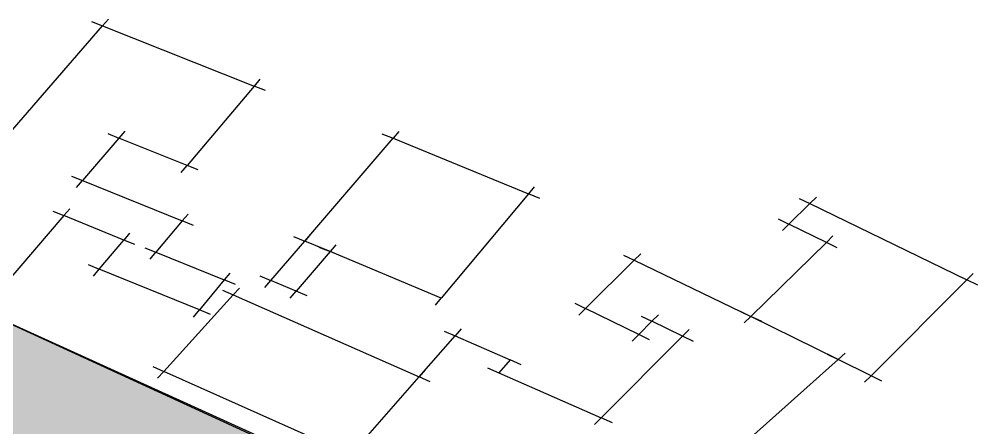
# Model space of a CAD drawing. Header units: inches. Extents: x 105 to 795, y 0 to 500.
# Drawn here: x 669 to 794.9, y 355 to 408.6 of the extents above; entities that cross this region are included whole.
import ezdxf

# ---------------------------------------------------------------- set-up
doc = ezdxf.new("R2010")
doc.units = ezdxf.units.IN
doc.header["$MEASUREMENT"] = 0
doc.layers.add('popova 2', color=7, linetype='Continuous')

# ---------------------------------------------------------------- blocks, each defined once
blk = doc.blocks.new('block 62')
at = {"color": 7, "lineweight": 25, "true_color": 0xffffff}
blk.add_lwpolyline([(777.48, 364.75), (776.56, 363.93)], dxfattribs=at)
blk = doc.blocks.new('block 64')
at = {"color": 7, "lineweight": 25, "true_color": 0xffffff}
blk.add_lwpolyline([(776.56, 363.93), (748.71, 339.06)], dxfattribs=at)
blk = doc.blocks.new('block 65')
at = {"color": 7, "lineweight": 25, "true_color": 0xffffff}
blk.add_lwpolyline([(742.5, 369.76), (743.37, 370.62)], dxfattribs=at)
blk = doc.blocks.new('block 66')
at = {"color": 7, "lineweight": 25, "true_color": 0xffffff}
blk.add_lwpolyline([(750.64, 377.81), (749.78, 376.96)], dxfattribs=at)
blk = doc.blocks.new('block 67')
at = {"color": 7, "lineweight": 25, "true_color": 0xffffff}
blk.add_lwpolyline([(743.37, 370.62), (749.78, 376.96)], dxfattribs=at)
blk = doc.blocks.new('block 68')
at = {"color": 7, "lineweight": 25, "true_color": 0xffffff}
blk.add_lwpolyline([(751.79, 366.53), (750.37, 367.22)], dxfattribs=at)
blk = doc.blocks.new('block 69')
at = {"color": 7, "lineweight": 25, "true_color": 0xffffff}
blk.add_lwpolyline([(741.96, 371.31), (743.37, 370.62)], dxfattribs=at)
blk = doc.blocks.new('block 70')
at = {"color": 7, "lineweight": 25, "true_color": 0xffffff}
blk.add_lwpolyline([(750.37, 367.22), (743.37, 370.62)], dxfattribs=at)
blk = doc.blocks.new('block 73')
at = {"color": 7, "lineweight": 25, "true_color": 0xffffff}
blk.add_lwpolyline([(748.36, 377.64), (749.78, 376.96)], dxfattribs=at)
blk = doc.blocks.new('block 74')
at = {"color": 7, "lineweight": 25, "true_color": 0xffffff}
blk.add_lwpolyline([(766.52, 368.9), (765.09, 369.59)], dxfattribs=at)
blk = doc.blocks.new('block 75')
at = {"color": 7, "lineweight": 25, "true_color": 0xffffff}
blk.add_lwpolyline([(749.78, 376.96), (765.09, 369.59)], dxfattribs=at)
blk = doc.blocks.new('block 95')
at = {"color": 7, "lineweight": 25, "true_color": 0xffffff}
blk.add_lwpolyline([(794.33, 375.23), (793.49, 374.39)], dxfattribs=at)
blk = doc.blocks.new('block 96')
at = {"color": 7, "lineweight": 25, "true_color": 0xffffff}
blk.add_lwpolyline([(780.04, 360.94), (780.89, 361.8)], dxfattribs=at)
blk = doc.blocks.new('block 97')
at = {"color": 7, "lineweight": 25, "true_color": 0xffffff}
blk.add_lwpolyline([(793.49, 374.39), (780.89, 361.8)], dxfattribs=at)
blk = doc.blocks.new('block 98')
at = {"color": 7, "lineweight": 25, "true_color": 0xffffff}
blk.add_lwpolyline([(782.32, 361.09), (780.89, 361.8)], dxfattribs=at)
blk = doc.blocks.new('block 99')
at = {"color": 7, "lineweight": 25, "true_color": 0xffffff}
blk.add_lwpolyline([(775.14, 364.64), (776.56, 363.93)], dxfattribs=at)
blk = doc.blocks.new('block 100')
at = {"color": 7, "lineweight": 25, "true_color": 0xffffff}
blk.add_lwpolyline([(780.89, 361.8), (776.56, 363.93)], dxfattribs=at)
blk = doc.blocks.new('block 103')
at = {"color": 7, "lineweight": 25, "true_color": 0xffffff}
blk.add_lwpolyline([(777.99, 363.23), (776.56, 363.93)], dxfattribs=at)
blk = doc.blocks.new('block 104')
at = {"color": 7, "lineweight": 25, "true_color": 0xffffff}
blk.add_lwpolyline([(763.68, 370.29), (765.09, 369.59)], dxfattribs=at)
blk = doc.blocks.new('block 105')
at = {"color": 7, "lineweight": 25, "true_color": 0xffffff}
blk.add_lwpolyline([(776.56, 363.93), (765.09, 369.59)], dxfattribs=at)
blk = doc.blocks.new('block 106')
at = {"color": 7, "lineweight": 25, "true_color": 0xffffff}
blk.add_lwpolyline([(769.25, 380.87), (770.11, 381.71)], dxfattribs=at)
blk = doc.blocks.new('block 107')
at = {"color": 7, "lineweight": 25, "true_color": 0xffffff}
blk.add_lwpolyline([(773.73, 385.23), (772.87, 384.4)], dxfattribs=at)
blk = doc.blocks.new('block 108')
at = {"color": 7, "lineweight": 25, "true_color": 0xffffff}
blk.add_lwpolyline([(770.11, 381.71), (772.87, 384.4)], dxfattribs=at)
blk = doc.blocks.new('block 109')
at = {"color": 7, "lineweight": 25, "true_color": 0xffffff}
blk.add_lwpolyline([(764.23, 368.74), (765.09, 369.59)], dxfattribs=at)
blk = doc.blocks.new('block 110')
at = {"color": 7, "lineweight": 25, "true_color": 0xffffff}
blk.add_lwpolyline([(775.89, 380.15), (775.03, 379.31)], dxfattribs=at)
blk = doc.blocks.new('block 111')
at = {"color": 7, "lineweight": 25, "true_color": 0xffffff}
blk.add_lwpolyline([(765.09, 369.59), (775.03, 379.31)], dxfattribs=at)
blk = doc.blocks.new('block 112')
at = {"color": 7, "lineweight": 25, "true_color": 0xffffff}
blk.add_lwpolyline([(776.45, 378.61), (775.03, 379.31)], dxfattribs=at)
blk = doc.blocks.new('block 113')
at = {"color": 7, "lineweight": 25, "true_color": 0xffffff}
blk.add_lwpolyline([(768.7, 382.4), (770.11, 381.71)], dxfattribs=at)
blk = doc.blocks.new('block 114')
at = {"color": 7, "lineweight": 25, "true_color": 0xffffff}
blk.add_lwpolyline([(775.03, 379.31), (770.11, 381.71)], dxfattribs=at)
blk = doc.blocks.new('block 123')
at = {"color": 7, "lineweight": 25, "true_color": 0xffffff}
blk.add_lwpolyline([(771.45, 385.08), (772.87, 384.4)], dxfattribs=at)
blk = doc.blocks.new('block 124')
at = {"color": 7, "lineweight": 25, "true_color": 0xffffff}
blk.add_lwpolyline([(794.92, 373.69), (793.49, 374.39)], dxfattribs=at)
blk = doc.blocks.new('block 125')
at = {"color": 7, "lineweight": 25, "true_color": 0xffffff}
blk.add_lwpolyline([(772.87, 384.4), (793.49, 374.39)], dxfattribs=at)
blk = doc.blocks.new('block 134')
at = {"color": 7, "lineweight": 25, "true_color": 0xffffff}
blk.add_lwpolyline([(680.7, 408.61), (679.92, 407.72)], dxfattribs=at)
blk = doc.blocks.new('block 135')
at = {"color": 7, "lineweight": 25, "true_color": 0xffffff}
blk.add_lwpolyline([(665.47, 391.13), (679.92, 407.72)], dxfattribs=at)
blk = doc.blocks.new('block 136')
at = {"color": 7, "lineweight": 25, "true_color": 0xffffff}
blk.add_lwpolyline([(678.47, 408.3), (679.92, 407.72)], dxfattribs=at)
blk = doc.blocks.new('block 137')
at = {"color": 7, "lineweight": 25, "true_color": 0xffffff}
blk.add_lwpolyline([(701.3, 399.24), (699.83, 399.83)], dxfattribs=at)
blk = doc.blocks.new('block 138')
at = {"color": 7, "lineweight": 25, "true_color": 0xffffff}
blk.add_lwpolyline([(679.92, 407.72), (699.83, 399.83)], dxfattribs=at)
blk = doc.blocks.new('block 139')
at = {"color": 7, "lineweight": 25, "true_color": 0xffffff}
blk.add_lwpolyline([(700.59, 400.72), (699.83, 399.83)], dxfattribs=at)
blk = doc.blocks.new('block 140')
at = {"color": 7, "lineweight": 25, "true_color": 0xffffff}
blk.add_lwpolyline([(690.25, 388.5), (691.02, 389.41)], dxfattribs=at)
blk = doc.blocks.new('block 141')
at = {"color": 7, "lineweight": 25, "true_color": 0xffffff}
blk.add_lwpolyline([(699.83, 399.83), (691.02, 389.41)], dxfattribs=at)
blk = doc.blocks.new('block 142')
at = {"color": 7, "lineweight": 25, "true_color": 0xffffff}
blk.add_lwpolyline([(692.49, 388.82), (691.02, 389.41)], dxfattribs=at)
blk = doc.blocks.new('block 143')
at = {"color": 7, "lineweight": 25, "true_color": 0xffffff}
blk.add_lwpolyline([(680.59, 393.59), (682.05, 393.01)], dxfattribs=at)
blk = doc.blocks.new('block 144')
at = {"color": 7, "lineweight": 25, "true_color": 0xffffff}
blk.add_lwpolyline([(691.02, 389.41), (682.05, 393.01)], dxfattribs=at)
blk = doc.blocks.new('block 145')
at = {"color": 7, "lineweight": 25, "true_color": 0xffffff}
blk.add_lwpolyline([(682.82, 393.91), (682.05, 393.01)], dxfattribs=at)
blk = doc.blocks.new('block 146')
at = {"color": 7, "lineweight": 25, "true_color": 0xffffff}
blk.add_lwpolyline([(676.49, 386.52), (677.27, 387.43)], dxfattribs=at)
blk = doc.blocks.new('block 147')
at = {"color": 7, "lineweight": 25, "true_color": 0xffffff}
blk.add_lwpolyline([(682.05, 393.01), (677.27, 387.43)], dxfattribs=at)
blk = doc.blocks.new('block 148')
at = {"color": 7, "lineweight": 25, "true_color": 0xffffff}
blk.add_lwpolyline([(675.82, 388.02), (677.27, 387.43)], dxfattribs=at)
blk = doc.blocks.new('block 149')
at = {"color": 7, "lineweight": 25, "true_color": 0xffffff}
blk.add_lwpolyline([(691.84, 381.53), (690.37, 382.12)], dxfattribs=at)
blk = doc.blocks.new('block 150')
at = {"color": 7, "lineweight": 25, "true_color": 0xffffff}
blk.add_lwpolyline([(677.27, 387.43), (690.37, 382.12)], dxfattribs=at)
blk = doc.blocks.new('block 151')
at = {"color": 7, "lineweight": 25, "true_color": 0xffffff}
blk.add_lwpolyline([(691.14, 383.03), (690.37, 382.12)], dxfattribs=at)
blk = doc.blocks.new('block 152')
at = {"color": 7, "lineweight": 25, "true_color": 0xffffff}
blk.add_lwpolyline([(686.15, 377.1), (686.92, 378.01)], dxfattribs=at)
blk = doc.blocks.new('block 153')
at = {"color": 7, "lineweight": 25, "true_color": 0xffffff}
blk.add_lwpolyline([(690.37, 382.12), (686.92, 378.01)], dxfattribs=at)
blk = doc.blocks.new('block 154')
at = {"color": 7, "lineweight": 25, "true_color": 0xffffff}
blk.add_lwpolyline([(685.46, 378.61), (686.92, 378.01)], dxfattribs=at)
blk = doc.blocks.new('block 155')
at = {"color": 7, "lineweight": 25, "true_color": 0xffffff}
blk.add_lwpolyline([(697.36, 373.77), (695.89, 374.37)], dxfattribs=at)
blk = doc.blocks.new('block 156')
at = {"color": 7, "lineweight": 25, "true_color": 0xffffff}
blk.add_lwpolyline([(686.92, 378.01), (695.89, 374.37)], dxfattribs=at)
blk = doc.blocks.new('block 157')
at = {"color": 7, "lineweight": 25, "true_color": 0xffffff}
blk.add_lwpolyline([(696.65, 375.28), (695.89, 374.37)], dxfattribs=at)
blk = doc.blocks.new('block 158')
at = {"color": 7, "lineweight": 25, "true_color": 0xffffff}
blk.add_lwpolyline([(691.88, 369.51), (692.64, 370.43)], dxfattribs=at)
blk = doc.blocks.new('block 159')
at = {"color": 7, "lineweight": 25, "true_color": 0xffffff}
blk.add_lwpolyline([(695.89, 374.37), (692.64, 370.43)], dxfattribs=at)
blk = doc.blocks.new('block 160')
at = {"color": 7, "lineweight": 25, "true_color": 0xffffff}
blk.add_lwpolyline([(694.1, 369.83), (692.64, 370.43)], dxfattribs=at)
blk = doc.blocks.new('block 161')
at = {"color": 7, "lineweight": 25, "true_color": 0xffffff}
blk.add_lwpolyline([(678.02, 376.4), (679.47, 375.81)], dxfattribs=at)
blk = doc.blocks.new('block 162')
at = {"color": 7, "lineweight": 25, "true_color": 0xffffff}
blk.add_lwpolyline([(692.64, 370.43), (679.47, 375.81)], dxfattribs=at)
blk = doc.blocks.new('block 163')
at = {"color": 7, "lineweight": 25, "true_color": 0xffffff}
blk.add_lwpolyline([(678.7, 374.89), (679.47, 375.81)], dxfattribs=at)
blk = doc.blocks.new('block 164')
at = {"color": 7, "lineweight": 25, "true_color": 0xffffff}
blk.add_lwpolyline([(683.47, 380.53), (682.7, 379.62)], dxfattribs=at)
blk = doc.blocks.new('block 165')
at = {"color": 7, "lineweight": 25, "true_color": 0xffffff}
blk.add_lwpolyline([(679.47, 375.81), (682.7, 379.62)], dxfattribs=at)
blk = doc.blocks.new('block 166')
at = {"color": 7, "lineweight": 25, "true_color": 0xffffff}
blk.add_lwpolyline([(684.16, 379.02), (682.7, 379.62)], dxfattribs=at)
blk = doc.blocks.new('block 167')
at = {"color": 7, "lineweight": 25, "true_color": 0xffffff}
blk.add_lwpolyline([(673.37, 383.41), (674.83, 382.82)], dxfattribs=at)
blk = doc.blocks.new('block 168')
at = {"color": 7, "lineweight": 25, "true_color": 0xffffff}
blk.add_lwpolyline([(682.7, 379.62), (674.83, 382.82)], dxfattribs=at)
blk = doc.blocks.new('block 169')
at = {"color": 7, "lineweight": 25, "true_color": 0xffffff}
blk.add_lwpolyline([(675.6, 383.73), (674.83, 382.82)], dxfattribs=at)
blk = doc.blocks.new('block 171')
at = {"color": 7, "lineweight": 25, "true_color": 0xffffff}
blk.add_lwpolyline([(674.83, 382.82), (667.12, 373.82)], dxfattribs=at)
blk = doc.blocks.new('block 174')
at = {"color": 7, "lineweight": 25, "true_color": 0xffffff}
blk.add_lwpolyline([(705.7, 378.57), (706.48, 379.48)], dxfattribs=at)
blk = doc.blocks.new('block 175')
at = {"color": 7, "lineweight": 25, "true_color": 0xffffff}
blk.add_lwpolyline([(718.86, 393.87), (718.09, 392.98)], dxfattribs=at)
blk = doc.blocks.new('block 176')
at = {"color": 7, "lineweight": 25, "true_color": 0xffffff}
blk.add_lwpolyline([(706.48, 379.48), (718.09, 392.98)], dxfattribs=at)
blk = doc.blocks.new('block 177')
at = {"color": 7, "lineweight": 25, "true_color": 0xffffff}
blk.add_lwpolyline([(716.62, 393.58), (718.09, 392.98)], dxfattribs=at)
blk = doc.blocks.new('block 178')
at = {"color": 7, "lineweight": 25, "true_color": 0xffffff}
blk.add_lwpolyline([(737.37, 385.08), (735.89, 385.68)], dxfattribs=at)
blk = doc.blocks.new('block 179')
at = {"color": 7, "lineweight": 25, "true_color": 0xffffff}
blk.add_lwpolyline([(718.09, 392.98), (735.89, 385.68)], dxfattribs=at)
blk = doc.blocks.new('block 180')
at = {"color": 7, "lineweight": 25, "true_color": 0xffffff}
blk.add_lwpolyline([(736.64, 386.58), (735.89, 385.68)], dxfattribs=at)
blk = doc.blocks.new('block 181')
at = {"color": 7, "lineweight": 25, "true_color": 0xffffff}
blk.add_lwpolyline([(723.66, 371.07), (724.42, 371.98)], dxfattribs=at)
blk = doc.blocks.new('block 182')
at = {"color": 7, "lineweight": 25, "true_color": 0xffffff}
blk.add_lwpolyline([(735.89, 385.68), (724.42, 371.98)], dxfattribs=at)
blk = doc.blocks.new('block 183')
at = {"color": 7, "lineweight": 25, "true_color": 0xffffff}
blk.add_lwpolyline([(708.34, 378.7), (709.8, 378.09)], dxfattribs=at)
blk = doc.blocks.new('block 184')
at = {"color": 7, "lineweight": 25, "true_color": 0xffffff}
blk.add_lwpolyline([(711.26, 377.48), (709.8, 378.09)], dxfattribs=at)
blk = doc.blocks.new('block 185')
at = {"color": 7, "lineweight": 25, "true_color": 0xffffff}
blk.add_lwpolyline([(705.02, 380.09), (706.48, 379.48)], dxfattribs=at)
blk = doc.blocks.new('block 186')
at = {"color": 7, "lineweight": 25, "true_color": 0xffffff}
blk.add_lwpolyline([(709.8, 378.09), (706.48, 379.48)], dxfattribs=at)
blk = doc.blocks.new('block 187')
at = {"color": 7, "lineweight": 25, "true_color": 0xffffff}
blk.add_lwpolyline([(701.24, 373.39), (702.02, 374.3)], dxfattribs=at)
blk = doc.blocks.new('block 188')
at = {"color": 7, "lineweight": 25, "true_color": 0xffffff}
blk.add_lwpolyline([(707.25, 380.38), (706.48, 379.48)], dxfattribs=at)
blk = doc.blocks.new('block 189')
at = {"color": 7, "lineweight": 25, "true_color": 0xffffff}
blk.add_lwpolyline([(702.02, 374.3), (706.48, 379.48)], dxfattribs=at)
blk = doc.blocks.new('block 190')
at = {"color": 7, "lineweight": 25, "true_color": 0xffffff}
blk.add_lwpolyline([(710.57, 379), (709.8, 378.09)], dxfattribs=at)
blk = doc.blocks.new('block 191')
at = {"color": 7, "lineweight": 25, "true_color": 0xffffff}
blk.add_lwpolyline([(704.57, 371.99), (705.35, 372.9)], dxfattribs=at)
blk = doc.blocks.new('block 192')
at = {"color": 7, "lineweight": 25, "true_color": 0xffffff}
blk.add_lwpolyline([(709.8, 378.09), (705.35, 372.9)], dxfattribs=at)
blk = doc.blocks.new('block 193')
at = {"color": 7, "lineweight": 25, "true_color": 0xffffff}
blk.add_lwpolyline([(706.8, 372.28), (705.35, 372.9)], dxfattribs=at)
blk = doc.blocks.new('block 194')
at = {"color": 7, "lineweight": 25, "true_color": 0xffffff}
blk.add_lwpolyline([(700.57, 374.91), (702.02, 374.3)], dxfattribs=at)
blk = doc.blocks.new('block 195')
at = {"color": 7, "lineweight": 25, "true_color": 0xffffff}
blk.add_lwpolyline([(705.35, 372.9), (702.02, 374.3)], dxfattribs=at)
blk = doc.blocks.new('block 196')
at = {"color": 7, "lineweight": 25, "true_color": 0xffffff}
blk.add_lwpolyline([(687.14, 361.47), (687.96, 362.37)], dxfattribs=at)
blk = doc.blocks.new('block 197')
at = {"color": 7, "lineweight": 25, "true_color": 0xffffff}
blk.add_lwpolyline([(697.9, 373.3), (697.09, 372.41)], dxfattribs=at)
blk = doc.blocks.new('block 198')
at = {"color": 7, "lineweight": 25, "true_color": 0xffffff}
blk.add_lwpolyline([(687.96, 362.37), (697.09, 372.41)], dxfattribs=at)
blk = doc.blocks.new('block 199')
at = {"color": 7, "lineweight": 25, "true_color": 0xffffff}
blk.add_lwpolyline([(695.65, 373.04), (697.09, 372.41)], dxfattribs=at)
blk = doc.blocks.new('block 200')
at = {"color": 7, "lineweight": 25, "true_color": 0xffffff}
blk.add_lwpolyline([(722.96, 361.02), (721.51, 361.66)], dxfattribs=at)
blk = doc.blocks.new('block 201')
at = {"color": 7, "lineweight": 25, "true_color": 0xffffff}
blk.add_lwpolyline([(697.09, 372.41), (721.51, 361.66)], dxfattribs=at)
blk = doc.blocks.new('block 206')
at = {"color": 7, "lineweight": 25, "true_color": 0xffffff}
blk.add_lwpolyline([(686.53, 363.01), (687.96, 362.37)], dxfattribs=at)
blk = doc.blocks.new('block 207')
at = {"color": 7, "lineweight": 25, "true_color": 0xffffff}
blk.add_lwpolyline([(712.5, 351.42), (687.96, 362.37)], dxfattribs=at)
blk = doc.blocks.new('block 265')
at = {"color": 7, "lineweight": 25, "true_color": 0xffffff}
blk.add_lwpolyline([(724.79, 367.67), (726.24, 367.04)], dxfattribs=at)
blk = doc.blocks.new('block 266')
at = {"color": 7, "lineweight": 25, "true_color": 0xffffff}
blk.add_lwpolyline([(734.92, 363.25), (733.46, 363.88)], dxfattribs=at)
blk = doc.blocks.new('block 267')
at = {"color": 7, "lineweight": 25, "true_color": 0xffffff}
blk.add_lwpolyline([(726.24, 367.04), (733.46, 363.88)], dxfattribs=at)
blk = doc.blocks.new('block 269')
at = {"color": 7, "lineweight": 25, "true_color": 0xffffff}
blk.add_lwpolyline([(722.3, 362.57), (721.51, 361.66)], dxfattribs=at)
blk = doc.blocks.new('block 270')
at = {"color": 7, "lineweight": 25, "true_color": 0xffffff}
blk.add_lwpolyline([(714.44, 353.62), (721.51, 361.66)], dxfattribs=at)
blk = doc.blocks.new('block 271')
at = {"color": 7, "lineweight": 25, "true_color": 0xffffff}
blk.add_lwpolyline([(730.51, 362.82), (731.97, 362.18)], dxfattribs=at)
blk = doc.blocks.new('block 272')
at = {"color": 7, "lineweight": 25, "true_color": 0xffffff}
blk.add_lwpolyline([(746.9, 355.63), (745.44, 356.27)], dxfattribs=at)
blk = doc.blocks.new('block 273')
at = {"color": 7, "lineweight": 25, "true_color": 0xffffff}
blk.add_lwpolyline([(731.97, 362.18), (745.44, 356.27)], dxfattribs=at)
blk = doc.blocks.new('block 274')
at = {"color": 7, "lineweight": 25, "true_color": 0xffffff}
blk.add_lwpolyline([(720.71, 360.76), (721.51, 361.66)], dxfattribs=at)
blk = doc.blocks.new('block 275')
at = {"color": 7, "lineweight": 25, "true_color": 0xffffff}
blk.add_lwpolyline([(727.03, 367.94), (726.24, 367.04)], dxfattribs=at)
blk = doc.blocks.new('block 276')
at = {"color": 7, "lineweight": 25, "true_color": 0xffffff}
blk.add_lwpolyline([(721.51, 361.66), (726.24, 367.04)], dxfattribs=at)
blk = doc.blocks.new('block 277')
at = {"color": 7, "lineweight": 25, "true_color": 0xffffff}
blk.add_lwpolyline([(744.57, 355.4), (745.44, 356.27)], dxfattribs=at)
blk = doc.blocks.new('block 278')
at = {"color": 7, "lineweight": 25, "true_color": 0xffffff}
blk.add_lwpolyline([(756.99, 367.86), (756.13, 367)], dxfattribs=at)
blk = doc.blocks.new('block 279')
at = {"color": 7, "lineweight": 25, "true_color": 0xffffff}
blk.add_lwpolyline([(745.44, 356.27), (756.13, 367)], dxfattribs=at)
blk = doc.blocks.new('block 280')
at = {"color": 7, "lineweight": 25, "true_color": 0xffffff}
blk.add_lwpolyline([(757.55, 366.31), (756.13, 367)], dxfattribs=at)
blk = doc.blocks.new('block 281')
at = {"color": 7, "lineweight": 25, "true_color": 0xffffff}
blk.add_lwpolyline([(750.69, 369.64), (752.1, 368.95)], dxfattribs=at)
blk = doc.blocks.new('block 282')
at = {"color": 7, "lineweight": 25, "true_color": 0xffffff}
blk.add_lwpolyline([(756.13, 367), (752.1, 368.95)], dxfattribs=at)
blk = doc.blocks.new('block 283')
at = {"color": 7, "lineweight": 25, "true_color": 0xffffff}
blk.add_lwpolyline([(733.46, 363.88), (731.97, 362.18)], dxfattribs=at)
blk = doc.blocks.new('block 284')
at = {"color": 7, "lineweight": 25, "true_color": 0xffffff}
blk.add_lwpolyline([(752.96, 369.81), (752.1, 368.95)], dxfattribs=at)
blk = doc.blocks.new('block 285')
at = {"color": 7, "lineweight": 25, "true_color": 0xffffff}
blk.add_lwpolyline([(749.51, 366.36), (750.37, 367.22)], dxfattribs=at)
blk = doc.blocks.new('block 286')
at = {"color": 7, "lineweight": 25, "true_color": 0xffffff}
blk.add_lwpolyline([(752.1, 368.95), (750.37, 367.22)], dxfattribs=at)
blk = doc.blocks.new('block 2913')
at = {"color": 7, "lineweight": 25, "true_color": 0xffffff}
blk.add_lwpolyline([(663.88, 370.41), (714.24, 347.32)], dxfattribs=at)
blk = doc.blocks.new('block 3642')
at = {"color": 7, "lineweight": 25, "true_color": 0xffffff}
blk.add_lwpolyline([(724.42, 371.98), (709.8, 378.09)], dxfattribs=at)
blk = doc.blocks.new('block 3683')
at = {"layer": 'popova 2', "true_color": 0x34f775}
h = blk.add_hatch(color=110, dxfattribs=at)
h.dxf.hatch_style = 2
h.paths.add_polyline_path([(728.87, 340.94), (696.51, 315.8), (678.46, 324.95), (693.63, 336.53), (666.33, 350.53), (663.87, 347.72), (650.41, 355.58), (663.63, 370.52)])
at = {"layer": 'popova 2', "lineweight": 0}
blk.add_lwpolyline([(728.87, 340.94), (696.51, 315.8), (678.46, 324.95), (693.63, 336.53), (666.33, 350.53), (663.87, 347.72), (650.41, 355.58), (663.63, 370.52), (728.87, 340.94)], dxfattribs=at)
blk = doc.blocks.new('block 3684')
at = {"layer": 'popova 2', "color": 7, "lineweight": 25, "true_color": 0xffffff}
for points in [[(650.41, 355.58), (663.63, 370.52)], [(663.63, 370.52), (728.87, 340.94)], [(663.87, 347.72), (650.41, 355.58)], [(666.33, 350.53), (663.87, 347.72)], [(693.63, 336.53), (666.33, 350.53)], [(728.87, 340.94), (696.51, 315.8)], [(678.46, 324.95), (693.63, 336.53)], [(696.51, 315.8), (678.46, 324.95)]]:
    blk.add_lwpolyline(points, dxfattribs=at)
blk = doc.blocks.new('block 3682')
at = {"layer": 'popova 2'}
for name in ['block 3683', 'block 3684']:
    blk.add_blockref(name, (0, 0), dxfattribs=at)

msp = doc.modelspace()

# ---------------------------------------------------------------- block references
for name in ['block 136', 'block 134', 'block 135', 'block 138', 'block 139', 'block 141', 'block 137', 'block 143', 'block 145', 'block 177', 'block 175', 'block 147', 'block 144', 'block 176', 'block 179', 'block 140', 'block 142', 'block 148', 'block 146', 'block 150', 'block 182', 'block 180', 'block 178', 'block 108', 'block 123', 'block 107', 'block 125', 'block 167', 'block 169', 'block 151', 'block 171', 'block 168', 'block 153', 'block 149', 'block 113', 'block 106', 'block 114', 'block 164', 'block 165', 'block 166', 'block 189', 'block 185', 'block 174', 'block 188', 'block 186', 'block 111', 'block 110', 'block 112', 'block 154', 'block 152', 'block 156', 'block 192', 'block 183', 'block 190', 'block 184', 'block 3642', 'block 67', 'block 73', 'block 66', 'block 75', 'block 161', 'block 163', 'block 162', 'block 159', 'block 157', 'block 155', 'block 194', 'block 187', 'block 195', 'block 97', 'block 95', 'block 124', 'block 199', 'block 197', 'block 191', 'block 193', 'block 198', 'block 201', 'block 181', 'block 2913', 'block 158', 'block 160', 'block 69', 'block 65', 'block 70', 'block 281', 'block 284', 'block 104', 'block 109', 'block 74', 'block 105', 'block 275', 'block 286', 'block 282', 'block 278', 'block 276', 'block 265', 'block 267', 'block 279', 'block 285', 'block 68', 'block 280', 'block 99', 'block 62', 'block 206', 'block 271', 'block 283', 'block 266', 'block 64', 'block 100', 'block 103', 'block 196', 'block 207', 'block 270', 'block 274', 'block 269', 'block 200', 'block 273', 'block 96', 'block 98', 'block 277', 'block 272']:
    msp.add_blockref(name, (0, 0))
at = {"layer": 'popova 2'}
msp.add_blockref('block 3682', (0, 0), dxfattribs=at)

doc.saveas('drawing.dxf')
